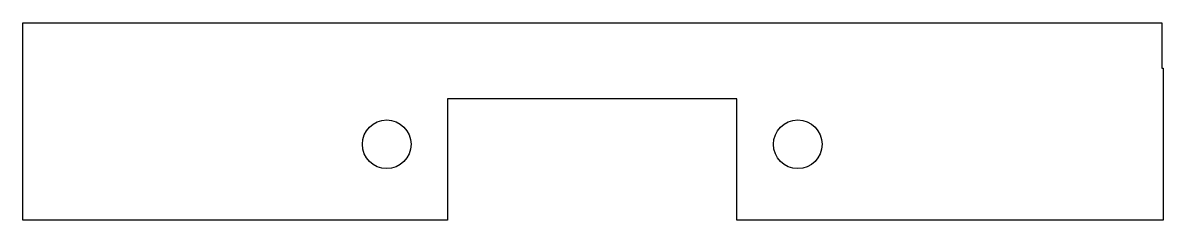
# Model space of a CAD drawing. Header units: millimetres. Extents: x -83.4 to -8.5, y 3 to 16.
import ezdxf

# ---------------------------------------------------------------- set-up
doc = ezdxf.new("R2010")
doc.units = ezdxf.units.MM
doc.layers.get('0').update_dxf_attribs({"linetype": 'CONTINUOUS'})

msp = doc.modelspace()

# ---------------------------------------------------------------- linework, layer by layer
msp.add_lwpolyline([(-8.5, 13), (-8.5, 3), (-36.5, 3), (-36.5, 11), (-55.5, 11), (-55.5, 3), (-83.4, 3), (-83.4, 16), (-8.6, 16), (-8.6, 13)], close=True)
for centre in [(-59.5, 8), (-32.5, 8)]:
    msp.add_circle(centre, 1.6)

doc.saveas('drawing.dxf')
